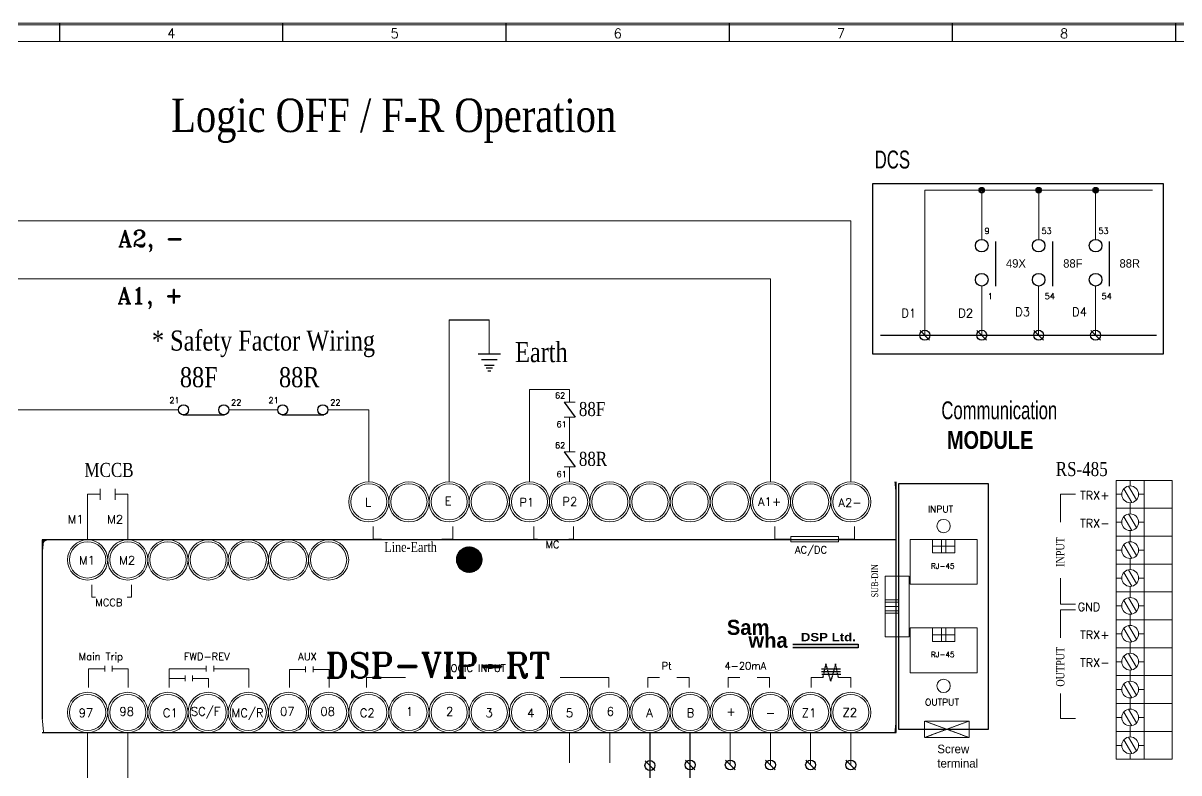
# Model space of a CAD drawing. Header units: millimetres. Extents: x 107 to 2900, y 85 to 3996.
# Drawn here: x 2220.6 to 2668, y 1650.8 to 1941.1 of the extents above; entities that cross this region are included whole.
import ezdxf
from ezdxf.enums import TextEntityAlignment as Align

# ---------------------------------------------------------------- set-up
doc = ezdxf.new("R2010")
doc.units = ezdxf.units.MM
doc.linetypes.add('DASHED2', pattern=[0.375, 0.25, -0.125])
for name, color, linetype in [('20', 2, 'Continuous'), ('30', 3, 'Continuous'), ('70', 7, 'Continuous')]:
    doc.layers.add(name, color=color, linetype=linetype)
doc.styles.add('ROMANS', font='ROMANS.shx', dxfattribs={"width": 0.7})
doc.styles.add('SIMPLEX', font='SIMPLEX')
doc.styles.add('SS', font='batang.ttc', dxfattribs={"width": 0.8})
doc.styles.get("Standard").update_dxf_attribs({"font": 'BareunDotumPro1.ttf'})
doc.styles.add('STYLE2', font='romant.shx')
doc.styles.add('굴림체', font='arial.ttf')

msp = doc.modelspace()

# ---------------------------------------------------------------- hatches: boundary and pattern name
msp.add_hatch(color=5).paths.add_polyline_path([(2518.558, 1699.177), (2518.558, 1700.617), (2543.84, 1700.617), (2543.84, 1699.177)])
at = {"layer": '70'}
h = msp.add_hatch(dxfattribs=at)
h.set_pattern_fill('ANSI33', color=256, scale=2.16, style=0)
h.set_pattern_definition([(45, (4332.2562, 1287.9007), (-0.38183766, 0.38183766), []), (45, (4332.63806, 1287.9007), (-0.38183766, 0.38183766), [0.27, -0.135])])
h.paths.add_polyline_path([(2591.711, 1877.502, 0.4142136), (2590.631, 1876.422, 0.4142136), (2591.711, 1875.342)])
h.paths.add_polyline_path([(2591.711, 1877.502), (2591.711, 1876.422), (2592.791, 1876.422, 0.4142136)])
h.paths.add_polyline_path([(2592.791, 1876.422), (2591.711, 1876.422), (2591.711, 1875.342, 0.4142136)])
h = msp.add_hatch(dxfattribs=at)
h.set_pattern_fill('ANSI33', color=256, scale=2.16, style=0)
h.set_pattern_definition([(45, (4354.28897, 1287.9007), (-0.38183766, 0.38183766), []), (45, (4354.6708, 1287.9007), (-0.38183766, 0.38183766), [0.27, -0.135])])
h.paths.add_polyline_path([(2613.744, 1877.502, 0.4142136), (2612.664, 1876.422, 0.4142136), (2613.744, 1875.342)])
h.paths.add_polyline_path([(2613.744, 1877.502), (2613.744, 1876.422), (2614.824, 1876.422, 0.4142136)])
h.paths.add_polyline_path([(2614.824, 1876.422), (2613.744, 1876.422), (2613.744, 1875.342, 0.4142136)])
h = msp.add_hatch(dxfattribs=at)
h.set_pattern_fill('ANSI33', color=256, scale=2.16, style=0)
h.set_pattern_definition([(45, (4376.3217, 1287.9007), (-0.38183766, 0.38183766), []), (45, (4376.70356, 1287.9007), (-0.38183766, 0.38183766), [0.27, -0.135])])
h.paths.add_polyline_path([(2635.777, 1877.502, 0.4142136), (2634.697, 1876.422, 0.4142136), (2635.777, 1875.342)])
h.paths.add_polyline_path([(2635.777, 1877.502), (2635.777, 1876.422), (2636.857, 1876.422, 0.4142136)])
h.paths.add_polyline_path([(2636.857, 1876.422), (2635.777, 1876.422), (2635.777, 1875.342, 0.4142136)])
at = {"layer": '70', "lineweight": 20}
h = msp.add_hatch(dxfattribs=at)
h.set_pattern_fill('ANSI31', color=3, scale=2.16, style=0)
h.set_pattern_definition([(45, (-9009.17737, 55092.43078), (-0.1909188309, 0.1909188309), [])])
h.paths.add_polyline_path([(2398.268, 1733.337, 1), (2388.317, 1733.337, 1)])

# ---------------------------------------------------------------- linework, layer by layer
at = {"color": 0, "lineweight": 15}
for p, q in [((2657.809, 1876.422), (2569.668, 1876.422)), ((2541.003, 1864.531), (2209.289, 1864.531)), ((2509.899, 1842.051), (2217.435, 1842.051)), ((2261.119, 1666.416), (2261.119, 1517.627))]:
    msp.add_line(p, q, dxfattribs=at)
at = {"color": 0}
for p, q in [((2597.008, 1856.564), (2597.008, 1839.291)), ((2619.04, 1856.564), (2619.04, 1839.291)), ((2641.073, 1856.564), (2641.073, 1839.291)), ((2571.521, 1818.367), (2567.814, 1822.12)), ((2593.554, 1818.367), (2589.847, 1822.12)), ((2615.586, 1818.367), (2611.88, 1822.12)), ((2637.619, 1818.367), (2633.912, 1822.12)), ((2465.118, 1651.735), (2461.411, 1655.488)), ((2480.667, 1651.948), (2476.96, 1655.701)), ((2496.211, 1651.949), (2492.504, 1655.702)), ((2511.763, 1651.949), (2508.056, 1655.702)), ((2527.305, 1651.949), (2523.598, 1655.702)), ((2542.857, 1651.949), (2539.15, 1655.702))]:
    msp.add_line(p, q, dxfattribs=at)
for p, q in [((2385.524, 1826.15), (2401.076, 1826.15)), ((2396.756, 1812.99), (2405.396, 1812.99)), ((2397.991, 1810.83), (2404.162, 1810.83)), ((2399.225, 1808.67), (2402.928, 1808.67)), ((2399.842, 1807.59), (2402.311, 1807.59)), ((2400.459, 1806.51), (2401.694, 1806.51)), ((2430.118, 1794.37), (2434.337, 1788.547)), ((2430.118, 1775.073), (2434.337, 1769.25)), ((2463.29, 1651.687), (2463.29, 1666.417)), ((2478.813, 1640.781), (2478.813, 1666.417))]:
    msp.add_line(p, q)
at = {"linetype": 'DASHED2'}
msp.add_line((2552.554, 1820.243), (2659.418, 1820.243), dxfattribs=at)
at = {"color": 1, "lineweight": 15}
for p, q in [((2280.779, 1791.357), (2012.108, 1791.357)), ((2319.148, 1791.357), (2300.219, 1791.357)), ((2354.42, 1791.357), (2338.588, 1791.357))]:
    msp.add_line(p, q, dxfattribs=at)
at = {"linetype": 'ByBlock'}
for p, q in [((2282.392, 1789.442), (2298.606, 1789.442)), ((2320.761, 1789.442), (2336.975, 1789.442))]:
    msp.add_line(p, q, dxfattribs=at)
at = {"color": 7, "lineweight": 30}
for p, q in [((2558.574, 1666.445), (2558.574, 1763.471)), ((2558.574, 1740.971), (2228.011, 1740.971)), ((2228.011, 1740.971), (2228.011, 1671.67)), ((2228.011, 1666.445), (2558.574, 1666.445))]:
    msp.add_line(p, q, dxfattribs=at)
at = {"color": 5}
for p, q in [((2518.558, 1700.617), (2543.84, 1700.617)), ((2543.84, 1700.617), (2543.84, 1699.177)), ((2543.84, 1699.177), (2518.558, 1699.177))]:
    msp.add_line(p, q, dxfattribs=at)
at = {"color": 7, "linetype": 'DASHED2'}
for p, q in [((2530.275, 1687.734), (2531.428, 1692.958)), ((2533.263, 1686.292), (2531.428, 1692.958)), ((2535.098, 1692.958), (2533.263, 1686.292)), ((2536.25, 1687.734), (2535.098, 1692.958))]:
    msp.add_line(p, q, dxfattribs=at)
at = {"color": 7}
for p, q in [((2533.334, 1690.909), (2529.664, 1690.909)), ((2533.364, 1689.861), (2529.695, 1689.861)), ((2533.469, 1688.819), (2529.799, 1688.819)), ((2537.004, 1690.909), (2533.334, 1690.909)), ((2537.034, 1689.861), (2533.364, 1689.861)), ((2537.139, 1688.819), (2533.469, 1688.819))]:
    msp.add_line(p, q, dxfattribs=at)
at = {"color": 1}
msp.add_line((2463.29, 1640.781), (2463.29, 1651.687), dxfattribs=at)
msp.add_lwpolyline([(2549.596, 1878.984), (2661.909, 1878.984), (2661.909, 1812.95), (2549.596, 1812.95)], close=True, dxfattribs=at)
at = {"color": 0}
for centre, radius in [((2591.711, 1854.944), 2.43), ((2613.744, 1854.944), 2.43), ((2635.777, 1854.944), 2.43), ((2591.711, 1841.721), 2.43), ((2613.744, 1841.721), 2.43), ((2635.777, 1841.721), 2.43), ((2569.668, 1820.243), 1.924), ((2591.7, 1820.243), 1.924), ((2613.733, 1820.243), 1.924), ((2635.766, 1820.243), 1.924), ((2463.264, 1653.611), 1.924), ((2478.813, 1653.825), 1.924), ((2494.358, 1653.826), 1.924), ((2509.91, 1653.826), 1.924), ((2525.452, 1653.826), 1.924), ((2541.004, 1653.826), 1.924)]:
    msp.add_circle(centre, radius, dxfattribs=at)
at = {"linetype": 'ByBlock'}
for centre in [(2282.723, 1791.357), (2298.275, 1791.357), (2321.092, 1791.357), (2336.644, 1791.357)]:
    msp.add_circle(centre, 1.944, dxfattribs=at)
at = {"color": 7, "lineweight": 15}
for centre, radius in [((2354.421, 1755.726), 7.774), ((2369.969, 1755.726), 7.774), ((2385.517, 1755.726), 7.774), ((2401.066, 1755.726), 7.774), ((2416.614, 1755.726), 7.775), ((2432.163, 1755.726), 7.774), ((2447.712, 1755.726), 7.775), ((2463.261, 1755.726), 7.774), ((2478.809, 1755.726), 7.774), ((2494.357, 1755.726), 7.774), ((2509.906, 1755.726), 7.775), ((2525.454, 1755.726), 7.774), ((2541.004, 1755.726), 7.775), ((2354.42, 1755.726), 6.997), ((2369.968, 1755.726), 6.996), ((2385.518, 1755.726), 6.997), ((2401.066, 1755.726), 6.996), ((2416.615, 1755.726), 6.995), ((2432.164, 1755.726), 6.997), ((2447.711, 1755.726), 6.996), ((2463.26, 1755.726), 6.997), ((2478.809, 1755.726), 6.996), ((2494.359, 1755.726), 6.998), ((2509.906, 1755.726), 6.997), ((2525.456, 1755.726), 6.997), ((2541.002, 1755.726), 6.996), ((2245.58, 1733.226), 7.775), ((2261.129, 1733.226), 7.774), ((2276.678, 1733.226), 7.774), ((2292.226, 1733.226), 7.774), ((2307.775, 1733.226), 7.774), ((2323.324, 1733.226), 7.774), ((2338.872, 1733.226), 7.774), ((2245.58, 1733.226), 6.996), ((2261.128, 1733.226), 6.997), ((2276.677, 1733.226), 6.997), ((2292.226, 1733.226), 6.997), ((2307.774, 1733.226), 6.997), ((2323.323, 1733.226), 6.996), ((2338.871, 1733.226), 6.997), ((2245.58, 1674.19), 7.775), ((2245.58, 1674.19), 6.996), ((2261.129, 1674.19), 7.774), ((2261.128, 1674.19), 6.997), ((2276.678, 1674.19), 7.774), ((2276.677, 1674.19), 6.997), ((2292.226, 1674.19), 7.774), ((2292.226, 1674.19), 6.997), ((2307.775, 1674.19), 7.774), ((2307.774, 1674.19), 6.997), ((2323.324, 1674.19), 7.774), ((2323.323, 1674.19), 6.996), ((2338.872, 1674.19), 7.774), ((2338.871, 1674.19), 6.997), ((2354.421, 1674.19), 7.774), ((2354.42, 1674.19), 6.997), ((2369.969, 1674.19), 7.774), ((2369.968, 1674.19), 6.996), ((2385.517, 1674.19), 7.774), ((2385.518, 1674.19), 6.997), ((2401.066, 1674.19), 7.774), ((2401.066, 1674.19), 6.996), ((2416.614, 1674.19), 7.775), ((2416.615, 1674.19), 6.995), ((2432.163, 1674.19), 7.774), ((2432.164, 1674.19), 6.997), ((2447.712, 1674.19), 7.775), ((2447.711, 1674.19), 6.996), ((2463.261, 1674.19), 7.774), ((2463.26, 1674.19), 6.997), ((2478.809, 1674.19), 7.774), ((2478.809, 1674.19), 6.996), ((2494.357, 1674.19), 7.774), ((2494.359, 1674.19), 6.998), ((2509.906, 1674.19), 7.775), ((2509.906, 1674.19), 6.997), ((2525.454, 1674.19), 7.774), ((2525.456, 1674.19), 6.997), ((2541.004, 1674.19), 7.775), ((2541.002, 1674.19), 6.996)]:
    msp.add_circle(centre, radius, dxfattribs=at)
at = {"color": 3, "lineweight": 15}
msp.add_circle((2393.292, 1733.337), 4.975, dxfattribs=at)
at = {"color": 7, "lineweight": 30}
msp.add_arc((2230.171, 1738.811), 2.16, 90, 180, dxfattribs=at)
at = {"color": 7, "lineweight": 15}
for points in [[(2558.077, 1763.471), (2558.077, 1763.459), (2558.069, 1763.45), (2558.059, 1763.45), (2558.047, 1763.45), (2558.04, 1763.459), (2558.04, 1763.471), (2558.04, 1763.48), (2558.047, 1763.491), (2558.059, 1763.491), (2558.069, 1763.491), (2558.077, 1763.48), (2558.077, 1763.471)], [(2228.03, 1675.31), (2228.03, 1675.298), (2228.021, 1675.292), (2228.011, 1675.292), (2227.999, 1675.292), (2227.99, 1675.298), (2227.99, 1675.31), (2227.99, 1675.32), (2227.999, 1675.329), (2228.011, 1675.329), (2228.021, 1675.329), (2228.03, 1675.32), (2228.03, 1675.31)], [(2558.593, 1675.31), (2558.593, 1675.298), (2558.586, 1675.292), (2558.574, 1675.292), (2558.564, 1675.292), (2558.552, 1675.298), (2558.552, 1675.31), (2558.552, 1675.32), (2558.564, 1675.329), (2558.574, 1675.329), (2558.586, 1675.329), (2558.593, 1675.32), (2558.593, 1675.31)], [(2558.077, 1666.445), (2558.077, 1666.435), (2558.069, 1666.427), (2558.059, 1666.427), (2558.047, 1666.427), (2558.04, 1666.435), (2558.04, 1666.445), (2558.04, 1666.457), (2558.047, 1666.465), (2558.059, 1666.465), (2558.069, 1666.465), (2558.077, 1666.457), (2558.077, 1666.445)]]:
    msp.add_open_spline(points, degree=3, knots=[0, 0, 0, 0, 1, 1, 1, 2, 2, 2, 3, 3, 3, 4, 4, 4, 4], dxfattribs=at)
for points in [[(2558.574, 1758.248), (2558.424, 1759.991), (2558.251, 1761.732), (2558.059, 1763.471)], [(2228.526, 1740.971), (2228.332, 1739.232), (2228.161, 1737.491), (2228.011, 1735.748)], [(2228.011, 1671.67), (2228.161, 1669.925), (2228.332, 1668.184), (2228.526, 1666.445)], [(2558.059, 1666.445), (2558.251, 1668.184), (2558.424, 1669.925), (2558.574, 1671.67)]]:
    msp.add_open_spline(points, degree=3, dxfattribs=at)
at = {"layer": '20', "color": 0, "lineweight": 13}
msp.add_lwpolyline([(1961.132, 1418.387), (1961.132, 1933.979), (2767.676, 1933.979), (2767.676, 1418.387)], dxfattribs=at)
at = {"layer": '30', "color": 0}
for p, q in [((2234.804, 1933.979), (2234.804, 1941.107)), ((2321.204, 1933.979), (2321.204, 1941.107)), ((2407.604, 1933.979), (2407.604, 1941.107)), ((2494.004, 1933.979), (2494.004, 1941.107)), ((2580.404, 1933.979), (2580.404, 1941.107)), ((2666.804, 1933.979), (2666.804, 1941.107))]:
    msp.add_line(p, q, dxfattribs=at)
at = {"layer": '70', "lineweight": 15}
for p, q in [((2569.668, 1876.422), (2569.668, 1820.243)), ((2591.711, 1876.422), (2591.711, 1857.374)), ((2613.744, 1876.422), (2613.744, 1857.374)), ((2635.777, 1876.422), (2635.777, 1857.374)), ((2541.004, 1763.471), (2541.003, 1864.531)), ((2509.9, 1763.471), (2509.899, 1842.051)), ((2591.7, 1839.292), (2591.7, 1820.243)), ((2613.733, 1839.292), (2613.733, 1820.243)), ((2635.766, 1839.292), (2635.766, 1820.243)), ((2385.525, 1763.471), (2385.524, 1826.15)), ((2401.076, 1812.99), (2401.076, 1826.15)), ((2416.611, 1763.471), (2416.61, 1799.248)), ((2432.159, 1799.248), (2416.61, 1799.248)), ((2432.159, 1794.37), (2432.159, 1799.248)), ((2434.337, 1794.37), (2430.118, 1794.37)), ((2541.004, 1780.065), (2541.004, 1796.64)), ((2434.337, 1788.547), (2430.118, 1788.547)), ((2432.159, 1788.547), (2432.159, 1775.073)), ((2432.159, 1775.073), (2432.159, 1779.952)), ((2434.337, 1775.073), (2430.118, 1775.073)), ((2434.337, 1769.25), (2430.118, 1769.25)), ((2432.159, 1769.25), (2432.159, 1763.501)), ((2665.362, 1764.035), (2643.762, 1764.035)), ((2643.762, 1764.035), (2643.762, 1753.235)), ((2649.162, 1764.035), (2649.162, 1761.875)), ((2654.562, 1764.035), (2654.562, 1753.235)), ((2665.362, 1764.035), (2665.362, 1753.235)), ((2245.576, 1740.971), (2245.576, 1758.724)), ((2250.423, 1758.724), (2245.576, 1758.724)), ((2250.423, 1756.547), (2250.423, 1760.766)), ((2256.246, 1756.547), (2256.246, 1760.766)), ((2256.246, 1758.724), (2261.125, 1758.724)), ((2261.125, 1740.971), (2261.125, 1758.724)), ((2628.005, 1758.635), (2622.162, 1758.635)), ((2622.162, 1758.635), (2622.162, 1747.835)), ((2645.922, 1758.635), (2643.762, 1758.635)), ((2646.7, 1760.74), (2649.754, 1755.449)), ((2648.57, 1761.82), (2651.625, 1756.529)), ((2654.562, 1758.635), (2652.402, 1758.635)), ((2649.162, 1755.395), (2649.162, 1753.235)), ((2665.362, 1753.235), (2643.762, 1753.235)), ((2665.362, 1753.235), (2643.762, 1753.235)), ((2643.762, 1753.235), (2643.762, 1742.435)), ((2646.7, 1749.94), (2649.754, 1744.649)), ((2648.57, 1751.02), (2651.625, 1745.729)), ((2649.162, 1753.235), (2649.162, 1751.075)), ((2654.562, 1753.235), (2654.562, 1742.435)), ((2665.362, 1753.235), (2665.362, 1742.435)), ((2356.1, 1741.306), (2356.1, 1746.128)), ((2387, 1741.306), (2387, 1746.128)), ((2418.302, 1741.306), (2418.302, 1746.128)), ((2433.655, 1741.306), (2433.655, 1746.128)), ((2511.598, 1741.306), (2511.598, 1746.128)), ((2542.504, 1741.306), (2542.504, 1746.128)), ((2645.922, 1747.835), (2643.762, 1747.835)), ((2654.562, 1747.835), (2652.402, 1747.835)), ((2359.404, 1741.306), (2356.1, 1741.306)), ((2382.724, 1741.306), (2387, 1741.306)), ((2419.679, 1741.306), (2418.302, 1741.306)), ((2431.867, 1741.306), (2433.655, 1741.306)), ((2517.819, 1741.306), (2511.598, 1741.306)), ((2517.819, 1742.327), (2536.283, 1742.327)), ((2517.819, 1740.218), (2517.819, 1742.327)), ((2536.283, 1740.218), (2536.283, 1742.327)), ((2536.283, 1741.306), (2542.504, 1741.306)), ((2665.362, 1742.435), (2643.762, 1742.435)), ((2665.362, 1742.435), (2643.762, 1742.435)), ((2643.762, 1742.435), (2643.762, 1731.635)), ((2649.162, 1744.595), (2649.162, 1742.435)), ((2649.162, 1742.435), (2649.162, 1740.275)), ((2654.562, 1742.435), (2654.562, 1731.635)), ((2665.362, 1742.435), (2665.362, 1731.635)), ((2536.283, 1740.218), (2517.819, 1740.218)), ((2645.922, 1737.035), (2643.762, 1737.035)), ((2646.7, 1739.14), (2649.754, 1733.849)), ((2648.57, 1740.22), (2651.625, 1734.929)), ((2654.562, 1737.035), (2652.402, 1737.035)), ((2643.762, 1731.635), (2643.762, 1720.835)), ((2665.362, 1731.635), (2643.762, 1731.635)), ((2665.362, 1731.635), (2643.762, 1731.635)), ((2649.162, 1733.795), (2649.162, 1731.635)), ((2649.162, 1731.635), (2649.162, 1729.475)), ((2654.562, 1731.635), (2654.562, 1720.835)), ((2665.362, 1731.635), (2665.362, 1720.835)), ((2646.7, 1728.34), (2649.754, 1723.049)), ((2648.57, 1729.42), (2651.625, 1724.129)), ((2247.267, 1718.806), (2247.267, 1723.628)), ((2262.62, 1718.806), (2262.62, 1723.628)), ((2554.367, 1726.967), (2554.367, 1703.422)), ((2554.367, 1726.967), (2559.625, 1726.967)), ((2559.625, 1726.967), (2559.625, 1703.422)), ((2622.162, 1726.235), (2622.162, 1716.097)), ((2645.922, 1726.235), (2643.762, 1726.235)), ((2649.162, 1722.995), (2649.162, 1720.835)), ((2654.562, 1726.235), (2652.402, 1726.235)), ((2248.645, 1718.806), (2247.267, 1718.806)), ((2260.833, 1718.806), (2262.62, 1718.806)), ((2665.362, 1720.835), (2643.762, 1720.835)), ((2665.362, 1720.835), (2643.762, 1720.835)), ((2643.762, 1720.835), (2643.762, 1710.035)), ((2648.57, 1718.62), (2651.625, 1713.329)), ((2649.162, 1720.835), (2649.162, 1718.675)), ((2654.562, 1720.835), (2654.562, 1710.035)), ((2665.362, 1720.835), (2665.362, 1710.035)), ((2559.625, 1717.792), (2554.367, 1717.792)), ((2554.367, 1712.598), (2554.367, 1717.792)), ((2559.625, 1716.926), (2554.367, 1716.926)), ((2554.367, 1715.195), (2559.625, 1715.195)), ((2559.625, 1715.195), (2554.367, 1715.195)), ((2559.625, 1712.598), (2559.625, 1717.792)), ((2628.005, 1716.097), (2622.162, 1716.097)), ((2628.005, 1713.848), (2622.162, 1713.848)), ((2622.162, 1713.848), (2622.162, 1703.048)), ((2645.922, 1715.435), (2643.762, 1715.435)), ((2646.7, 1717.54), (2649.754, 1712.249)), ((2654.562, 1715.435), (2652.402, 1715.435)), ((2559.625, 1713.464), (2554.367, 1713.464)), ((2559.625, 1712.598), (2554.367, 1712.598)), ((2665.362, 1710.035), (2643.762, 1710.035)), ((2665.362, 1710.035), (2643.762, 1710.035)), ((2643.762, 1710.035), (2643.762, 1699.235)), ((2649.162, 1712.195), (2649.162, 1710.035)), ((2649.162, 1710.035), (2649.162, 1707.875)), ((2654.562, 1710.035), (2654.562, 1699.235)), ((2665.362, 1710.035), (2665.362, 1699.235)), ((2646.7, 1706.74), (2649.754, 1701.449)), ((2648.57, 1707.82), (2651.625, 1702.529)), ((2559.625, 1703.422), (2554.367, 1703.422)), ((2645.922, 1704.635), (2643.762, 1704.635)), ((2649.162, 1701.395), (2649.162, 1699.235)), ((2654.562, 1704.635), (2652.402, 1704.635)), ((2665.362, 1699.235), (2643.762, 1699.235)), ((2665.362, 1699.235), (2643.762, 1699.235)), ((2643.762, 1699.235), (2643.762, 1688.435)), ((2646.7, 1695.94), (2649.754, 1690.649)), ((2648.57, 1697.02), (2651.625, 1691.729)), ((2649.162, 1699.235), (2649.162, 1697.075)), ((2654.562, 1699.235), (2654.562, 1688.435)), ((2665.362, 1699.235), (2665.362, 1688.435)), ((2252.196, 1692.187), (2252.196, 1690.078)), ((2255.107, 1692.187), (2255.107, 1690.078)), ((2291.466, 1692.187), (2291.466, 1690.078)), ((2294.378, 1692.187), (2294.378, 1690.078)), ((2329.95, 1691.933), (2329.95, 1689.824)), ((2332.862, 1691.933), (2332.862, 1689.824)), ((2645.922, 1693.835), (2643.762, 1693.835)), ((2654.562, 1693.835), (2652.402, 1693.835)), ((2252.196, 1691.099), (2245.975, 1691.099)), ((2245.975, 1691.099), (2245.975, 1683.787)), ((2255.107, 1691.099), (2261.328, 1691.099)), ((2261.328, 1691.099), (2261.328, 1683.787)), ((2277.082, 1691.099), (2277.082, 1683.787)), ((2291.466, 1691.099), (2277.082, 1691.099)), ((2283.303, 1687.334), (2277.082, 1687.334)), ((2283.303, 1688.423), (2283.303, 1686.314)), ((2286.215, 1688.423), (2286.215, 1686.314)), ((2286.215, 1687.334), (2292.435, 1687.334)), ((2292.435, 1687.334), (2292.435, 1683.787)), ((2294.378, 1691.099), (2307.983, 1691.099)), ((2307.983, 1691.099), (2307.983, 1683.787)), ((2323.729, 1690.845), (2323.729, 1683.787)), ((2329.95, 1690.845), (2323.729, 1690.845)), ((2332.862, 1690.845), (2339.083, 1690.845)), ((2339.085, 1690.845), (2339.085, 1683.787)), ((2368.682, 1687.734), (2353.565, 1687.734)), ((2353.565, 1687.734), (2353.565, 1683.787)), ((2447.335, 1687.734), (2428.458, 1687.734)), ((2447.335, 1687.734), (2447.335, 1683.787)), ((2466.992, 1687.734), (2462.402, 1687.734)), ((2462.402, 1687.734), (2462.402, 1683.787)), ((2473.637, 1687.734), (2478.426, 1687.734)), ((2478.426, 1687.734), (2478.426, 1683.787)), ((2493.499, 1687.734), (2493.499, 1683.787)), ((2498.089, 1687.734), (2493.499, 1687.734)), ((2504.734, 1687.734), (2509.522, 1687.734)), ((2509.522, 1687.734), (2509.522, 1683.787)), ((2525.685, 1687.734), (2525.685, 1683.787)), ((2530.275, 1687.734), (2525.685, 1687.734)), ((2536.25, 1687.734), (2541.039, 1687.734)), ((2541.039, 1687.734), (2541.039, 1683.787)), ((2665.362, 1688.435), (2643.762, 1688.435)), ((2665.362, 1688.435), (2643.762, 1688.435)), ((2643.762, 1688.435), (2643.762, 1677.635)), ((2649.162, 1690.595), (2649.162, 1688.435)), ((2649.162, 1688.435), (2649.162, 1686.275)), ((2654.562, 1688.435), (2654.562, 1677.635)), ((2665.362, 1688.435), (2665.362, 1677.635)), ((2645.922, 1683.035), (2643.762, 1683.035)), ((2646.7, 1685.14), (2649.754, 1679.849)), ((2648.57, 1686.22), (2651.625, 1680.929)), ((2654.562, 1683.035), (2652.402, 1683.035)), ((2622.162, 1681.448), (2622.162, 1671.871)), ((2649.162, 1679.795), (2649.162, 1677.635)), ((2665.362, 1677.635), (2643.762, 1677.635)), ((2665.362, 1677.635), (2643.762, 1677.635)), ((2665.362, 1677.635), (2643.762, 1677.635)), ((2643.762, 1677.635), (2643.762, 1666.835)), ((2646.7, 1674.34), (2649.754, 1669.049)), ((2648.57, 1675.42), (2651.625, 1670.129)), ((2649.162, 1677.635), (2649.162, 1675.475)), ((2654.562, 1677.635), (2654.562, 1666.835)), ((2665.362, 1677.635), (2665.362, 1666.835)), ((2628.005, 1671.871), (2622.162, 1671.871)), ((2645.922, 1672.235), (2643.762, 1672.235)), ((2649.162, 1668.995), (2649.162, 1666.835)), ((2654.562, 1672.235), (2652.402, 1672.235)), ((2245.578, 1638.516), (2245.577, 1666.416)), ((2432.153, 1654.714), (2432.153, 1666.416)), ((2447.702, 1654.714), (2447.702, 1666.416)), ((2494.358, 1653.826), (2494.357, 1666.416)), ((2509.91, 1653.826), (2509.909, 1666.416)), ((2525.452, 1653.826), (2525.452, 1666.416)), ((2541.004, 1653.826), (2541.004, 1666.415)), ((2665.362, 1666.835), (2643.762, 1666.835)), ((2665.362, 1666.835), (2643.762, 1666.835)), ((2643.762, 1666.835), (2643.762, 1656.035)), ((2648.57, 1664.62), (2651.625, 1659.329)), ((2649.162, 1666.835), (2649.162, 1664.675)), ((2654.562, 1666.835), (2654.562, 1656.035)), ((2665.362, 1666.835), (2665.362, 1656.035)), ((2645.922, 1661.435), (2643.762, 1661.435)), ((2646.7, 1663.54), (2649.754, 1658.249)), ((2654.562, 1661.435), (2652.402, 1661.435)), ((2665.362, 1656.035), (2643.762, 1656.035)), ((2649.162, 1658.195), (2649.162, 1656.035))]:
    msp.add_line(p, q, dxfattribs=at)
at = {"layer": '70', "color": 1, "lineweight": 15}
msp.add_line((2354.42, 1763.471), (2354.42, 1791.357), dxfattribs=at)
at = {"layer": '70', "lineweight": 30}
for p, q in [((2559.625, 1667.586), (2559.625, 1762.804)), ((2559.625, 1762.804), (2594.25, 1762.804)), ((2594.25, 1762.804), (2594.25, 1667.586)), ((2594.25, 1667.586), (2559.625, 1667.586))]:
    msp.add_line(p, q, dxfattribs=at)
at = {"layer": '70', "color": 4, "lineweight": 15}
for p, q in [((2563.953, 1723.851), (2563.953, 1741.164)), ((2563.953, 1741.164), (2589.922, 1741.164)), ((2572.609, 1735.97), (2572.609, 1741.164)), ((2576.072, 1735.97), (2576.072, 1741.164)), ((2577.803, 1741.164), (2577.803, 1735.97)), ((2581.265, 1741.164), (2581.265, 1735.97)), ((2589.922, 1741.164), (2589.922, 1723.851)), ((2572.609, 1738.567), (2581.265, 1738.567)), ((2572.609, 1735.97), (2581.265, 1735.97)), ((2589.922, 1723.851), (2563.953, 1723.851)), ((2563.953, 1706.89), (2589.922, 1706.89)), ((2563.953, 1689.577), (2563.953, 1706.89)), ((2572.609, 1701.696), (2572.609, 1706.89)), ((2576.072, 1701.696), (2576.072, 1706.89)), ((2577.803, 1706.89), (2577.803, 1701.696)), ((2581.265, 1706.89), (2581.265, 1701.696)), ((2589.922, 1706.89), (2589.922, 1689.577)), ((2572.609, 1704.293), (2581.265, 1704.293)), ((2572.609, 1701.696), (2581.265, 1701.696)), ((2589.922, 1689.577), (2563.953, 1689.577))]:
    msp.add_line(p, q, dxfattribs=at)
at = {"layer": '70', "linetype": 'DASHED2', "lineweight": 15}
for p, q in [((2558.574, 1698.779), (2558.574, 1731.179)), ((2559.625, 1726.967), (2563.659, 1726.967)), ((2563.659, 1726.967), (2563.659, 1703.422)), ((2558.574, 1718.219), (2558.574, 1711.739)), ((2563.659, 1703.422), (2557.894, 1703.422))]:
    msp.add_line(p, q, dxfattribs=at)
at = {"layer": '70', "color": 0, "linetype": 'DASHED2', "lineweight": 13}
for p, q in [((2586.83, 1664.445), (2569.518, 1670.839)), ((2569.518, 1664.445), (2586.83, 1670.839)), ((2586.83, 1670.839), (2569.518, 1670.839)), ((2569.518, 1670.839), (2569.518, 1664.445))]:
    msp.add_line(p, q, dxfattribs=at)
at = {"layer": '70', "lineweight": 13}
for p, q in [((2586.83, 1664.445), (2586.83, 1670.839)), ((2578.02, 1667.586), (2569.518, 1664.445)), ((2569.518, 1664.445), (2586.83, 1664.445)), ((2569.518, 1664.445), (2586.83, 1664.445)), ((2586.83, 1664.445), (2578.328, 1667.586))]:
    msp.add_line(p, q, dxfattribs=at)
at = {"layer": '70', "color": 0, "lineweight": 13}
for points in [[(2774.804, 1357.907), (1954.004, 1357.907), (1954.004, 1941.107), (2774.804, 1941.107)], [(2774.156, 1358.555), (1954.652, 1358.555), (1954.652, 1940.459), (2774.156, 1940.459)]]:
    msp.add_lwpolyline(points, close=True, dxfattribs=at)
at = {"layer": '70'}
for centre in [(2591.711, 1876.422), (2613.744, 1876.422), (2635.777, 1876.422)]:
    msp.add_circle(centre, 1.08, dxfattribs=at)
at = {"layer": '70', "lineweight": 15}
for centre, radius in [((2649.162, 1758.635), 3.24), ((2649.162, 1747.835), 3.24), ((2576.937, 1746.357), 2.597), ((2649.162, 1737.035), 3.24), ((2649.162, 1726.235), 3.24), ((2649.162, 1715.435), 3.24), ((2649.162, 1704.635), 3.24), ((2649.162, 1693.835), 3.24), ((2576.937, 1684.469), 2.597), ((2649.162, 1683.035), 3.24), ((2649.162, 1672.235), 3.24), ((2649.162, 1661.435), 3.24)]:
    msp.add_circle(centre, radius, dxfattribs=at)

# ---------------------------------------------------------------- texts
at = {"color": 0, "style": 'SS', "width": 0.8}
for s, height, p in [('Logic OFF / F-R Operation', 12.96, (2277.939, 1898.925)), ('Earth', 7.776, (2411.066, 1809.817)), ('88F', 7.776, (2281.288, 1800.118)), ('88R', 7.776, (2319.658, 1800.118)), ('88F', 5.4432, (2435.743, 1788.948)), ('88R', 5.4432, (2435.743, 1769.652)), ('MCCB', 5.4432, (2244.358, 1765.359)), ('RS-485', 5.4432, (2620.349, 1765.705)), ('Line-Earth', 3.888, (2360.421, 1736.298))]:
    msp.add_text(s, height=height, dxfattribs=at).set_placement(p)
at = {"color": 0, "style": 'STYLE2'}
for s, height, p in [('9', 2.306, (2592.776, 1859.475)), ('53', 2.3063, (2614.809, 1859.475)), ('53', 2.3063, (2636.842, 1859.475)), ('A2, -', 6.4201, (2257.389, 1854.477)), ('A1, +', 6.4201, (2257.106, 1832.403)), ('1', 2.306, (2594.033, 1834.196)), ('54', 2.3063, (2616.066, 1834.196)), ('54', 2.3063, (2638.098, 1834.196)), ('D1', 3.2947, (2560.546, 1827.173)), ('D2', 3.2947, (2582.59, 1827.173)), ('D3', 3.2947, (2604.623, 1827.645)), ('D4', 3.2947, (2626.655, 1827.645)), ('21', 2.3063, (2277.224, 1793.912)), ('22', 2.3063, (2301.142, 1793.068)), ('21', 2.3063, (2315.593, 1793.912)), ('22', 2.3063, (2339.512, 1793.068)), ('62', 2.3063, (2426.526, 1795.761)), ('61', 2.3063, (2427.089, 1784.584)), ('62', 2.3063, (2426.526, 1776.464)), ('61', 2.3063, (2427.089, 1765.288)), ('TRX+', 3.211, (2629.761, 1756.621)), ('L', 3.295, (2352.907, 1753.96)), ('E', 3.295, (2383.831, 1754.403)), ('P1', 3.2947, (2412.68, 1753.91)), ('P2', 3.2947, (2429.364, 1754.225)), ('A1+', 3.2947, (2505.095, 1754.147)), ('A2-', 3.2947, (2536.199, 1753.766)), ('INPUT', 2.5736, (2570.857, 1751.619)), ('M1', 3.2947, (2237.848, 1747.337)), ('M2', 3.2947, (2253.123, 1747.306)), ('TRX-', 3.211, (2629.761, 1745.821)), ('MC', 2.8149, (2422.823, 1737.828)), ('AC/DC', 2.8149, (2519.408, 1735.725)), ('M1', 3.2947, (2242.225, 1731.46)), ('M2', 3.2947, (2257.773, 1731.46)), ('RJ-45', 2.0589, (2572.074, 1729.849)), ('MCCB', 2.8149, (2248.554, 1715.328)), ('GND', 3.211, (2628.814, 1713.442)), ('TRX+', 3.211, (2629.761, 1702.621)), ('Main Trip', 2.8149, (2242.144, 1694.427)), ('FWD-REV', 2.8149, (2282.832, 1694.427)), ('AUX', 2.8149, (2327.082, 1694.381)), ('DSP-VIP-RT', 9.6796, (2337.595, 1687.595)), ('RJ-45', 2.0589, (2572.074, 1695.575)), ('LOGIC INPUT', 2.8149, (2384.046, 1689.891)), ('Pt', 2.8149, (2467.744, 1690.807)), ('4-20mA', 2.8149, (2492.117, 1690.807)), ('TRX-', 3.211, (2629.761, 1691.821)), ('OUTPUT', 2.5736, (2569.766, 1676.826)), ('97', 3.2947, (2242.077, 1672.368)), ('98', 3.2947, (2257.886, 1672.916)), ('C1', 3.2947, (2274.693, 1672.368)), ('SC/F', 3.2947, (2285.531, 1672.916)), ('MC/R', 3.2947, (2301.287, 1672.368)), ('07', 3.2947, (2320.094, 1672.916)), ('08', 3.2947, (2335.642, 1672.916)), ('C2', 3.2947, (2350.937, 1672.368)), ('1', 3.295, (2368.756, 1672.916)), ('2', 3.295, (2384.305, 1672.916)), ('3', 3.295, (2399.599, 1672.368)), ('4', 3.295, (2415.713, 1672.308)), ('5', 3.295, (2430.703, 1672.368)), ('6', 3.295, (2446.513, 1672.916)), ('A', 3.295, (2461.807, 1672.368)), ('B', 3.295, (2477.479, 1672.368)), ('+', 3.295, (2492.804, 1672.916)), ('-', 3.295, (2508.099, 1672.368)), ('Z1', 3.2947, (2522.013, 1672.368)), ('Z2', 3.2947, (2537.822, 1672.535))]:
    msp.add_text(s, height=height, dxfattribs=at).set_placement(p)
at = {"color": 0, "linetype": 'Continuous'}
for s, p in [('49X', (2604.936, 1848.056)), ('88F', (2626.969, 1848.056)), ('88R', (2649.002, 1848.056))]:
    msp.add_text(s, height=3.24, dxfattribs=at).set_placement(p, align=Align.MIDDLE)
at = {"color": 1, "style": 'SS', "width": 0.8}
msp.add_text('* Safety Factor Wiring', height=7.776, dxfattribs=at).set_placement((2270.472, 1814.29))
at = {"color": 0, "style": 'SS', "width": 0.8}
for s, height, p in [('INPUT', 3.24, (2623.708, 1730.545)), ('SUB-DIN', 2.5969, (2551.603, 1718.706)), ('OUTPUT', 3.24, (2623.708, 1684.162))]:
    msp.add_text(s, height=height, rotation=90, dxfattribs=at).set_placement(p)
at = {"color": 20, "insert": (2493.046, 1710.042), "char_height": 5.832, "width": 20.9576, "attachment_point": 1}
msp.add_mtext('{\\fPump Demi Bold LET|b0|i0|c0|p2;Sam}', dxfattribs=at)
at = {"color": 5, "insert": (2501.395, 1705.051), "char_height": 5.832, "width": 20.9576, "attachment_point": 1}
msp.add_mtext('{\\fPump Demi Bold LET|b0|i0|c0|p2;wha}', dxfattribs=at)
at = {"color": 0, "insert": (2521.657, 1704.949), "char_height": 3.19884, "width": 28.36295, "attachment_point": 1}
msp.add_mtext('{\\fArial Black|b0|i0|c0|p34;DSP Ltd.}', dxfattribs=at)
at = {"layer": '30', "color": 0, "style": 'SIMPLEX'}
for s, p in [('4', (2278.004, 1937.12)), ('5', (2364.404, 1937.12)), ('6', (2450.804, 1937.12)), ('7', (2537.204, 1937.12)), ('8', (2623.604, 1937.12))]:
    msp.add_text(s, height=3.672, dxfattribs=at).set_placement(p, align=Align.MIDDLE)
at = {"layer": '70', "lineweight": 13, "attachment_point": 1}
for s, insert, char_height, width, style in [('{\\fMoeumT R|b0|i0|c129|p18;DCS}', (2550.243, 1891.749), 6.94024, 59.85425, 'ROMANS'), ('{\\fMoeumT R|b0|i0|c129|p18;Communication\\P\\fArial Black|b0|i0|c0|p34; MODULE}', (2576.074, 1794.621), 6.89687, 59.48016, 'ROMANS'), ('{\\fMoeumT R|b0|i0|c129|p18;Screw terminal}', (2574.5, 1661.709), 3.33132, 23.88267, '굴림체')]:
    msp.add_mtext(s, dxfattribs=dict(at, insert=insert, char_height=char_height, width=width, style=style))

doc.saveas('drawing.dxf')
